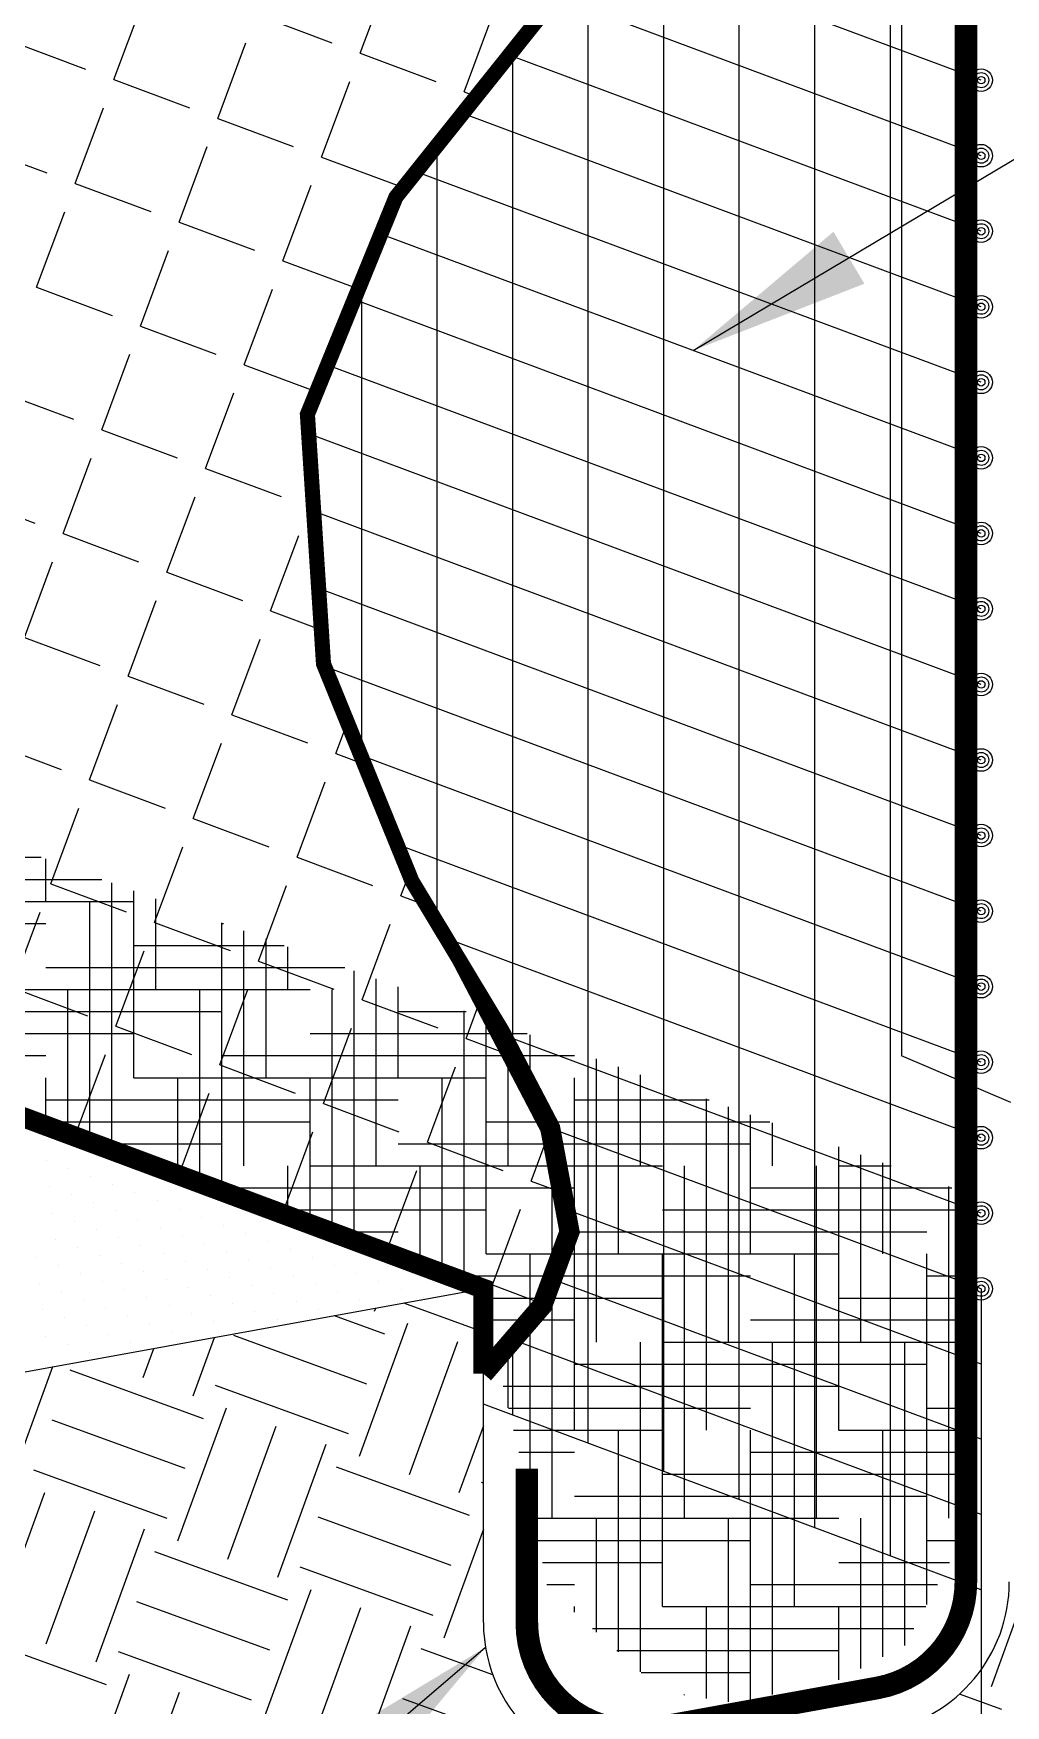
# Paper-space layout 'ECDetails' of a CAD drawing. Extents: x -17.7 to 50.7, y 16.3 to 38.3.
# Drawn here: x -5.003 to -4.086, y 32.559 to 34.136 of the extents above; entities that cross this region are included whole.
import ezdxf

# ---------------------------------------------------------------- set-up
doc = ezdxf.new("R2010")
doc.units = 0
doc.header["$MEASUREMENT"] = 0
doc.layers.add('D-SILT-FENCE', color=7, linetype='Continuous')

# ---------------------------------------------------------------- blocks, each defined once
blk = doc.blocks.new('*X327')
at = {"color": 0}
for p, q in [((5.0438, 6.0458), (5.0438, 6.0458)), ((5.0732, 6.0351), (5.0732, 6.0351)), ((5.1026, 6.0244), (5.1026, 6.0244)), ((5.0478, 6.0111), (5.0478, 6.0111)), ((5.0772, 6.0004), (5.0772, 6.0004)), ((5.1319, 6.0137), (5.1319, 6.0137)), ((5.1613, 6.003), (5.1613, 6.003)), ((5.1066, 5.9897), (5.1066, 5.9897)), ((5.1359, 5.979), (5.1359, 5.979)), ((5.1907, 5.9923), (5.1907, 5.9923)), ((5.22, 5.9816), (5.22, 5.9816)), ((5.0518, 5.9763), (5.0518, 5.9763)), ((5.0812, 5.9657), (5.0812, 5.9657)), ((5.1105, 5.955), (5.1105, 5.955)), ((5.1653, 5.9683), (5.1653, 5.9683)), ((5.1946, 5.9576), (5.1946, 5.9576)), ((5.2494, 5.9709), (5.2494, 5.9709)), ((5.2788, 5.9603), (5.2788, 5.9603)), ((5.0558, 5.9416), (5.0558, 5.9416)), ((5.1399, 5.9443), (5.1399, 5.9443)), ((5.1693, 5.9336), (5.1693, 5.9336)), ((5.224, 5.9469), (5.224, 5.9469)), ((5.2534, 5.9362), (5.2534, 5.9362)), ((5.3081, 5.9496), (5.3081, 5.9496)), ((5.3375, 5.9389), (5.3375, 5.9389)), ((5.0852, 5.9309), (5.0852, 5.9309)), ((5.1145, 5.9203), (5.1145, 5.9203)), ((5.1986, 5.9229), (5.1986, 5.9229)), ((5.228, 5.9122), (5.228, 5.9122)), ((5.2827, 5.9255), (5.2827, 5.9255)), ((5.3121, 5.9149), (5.3121, 5.9149)), ((5.3668, 5.9282), (5.3668, 5.9282)), ((5.3962, 5.9175), (5.3962, 5.9175)), ((5.0598, 5.9069), (5.0598, 5.9069)), ((5.0892, 5.8962), (5.0892, 5.8962)), ((5.1439, 5.9096), (5.1439, 5.9096)), ((5.1733, 5.8989), (5.1733, 5.8989)), ((5.2026, 5.8882), (5.2026, 5.8882)), ((5.2574, 5.9015), (5.2574, 5.9015)), ((5.2867, 5.8908), (5.2867, 5.8908)), ((5.3415, 5.9042), (5.3415, 5.9042)), ((5.3708, 5.8935), (5.3708, 5.8935)), ((5.4256, 5.9068), (5.4256, 5.9068)), ((5.4549, 5.8961), (5.4549, 5.8961)), ((5.0344, 5.8829), (5.0344, 5.8829)), ((5.0638, 5.8722), (5.0638, 5.8722)), ((5.1185, 5.8855), (5.1185, 5.8855)), ((5.1479, 5.8749), (5.1479, 5.8749)), ((5.232, 5.8775), (5.232, 5.8775)), ((5.2614, 5.8668), (5.2614, 5.8668)), ((5.3161, 5.8802), (5.3161, 5.8802)), ((5.3455, 5.8695), (5.3455, 5.8695)), ((5.4002, 5.8828), (5.4002, 5.8828)), ((5.4296, 5.8721), (5.4296, 5.8721)), ((5.4843, 5.8854), (5.4843, 5.8854)), ((5.5137, 5.8748), (5.5137, 5.8748)), ((5.0384, 5.8482), (5.0384, 5.8482)), ((5.0932, 5.8615), (5.0932, 5.8615)), ((5.1225, 5.8508), (5.1225, 5.8508)), ((5.1773, 5.8642), (5.1773, 5.8642)), ((5.2066, 5.8535), (5.2066, 5.8535)), ((5.2907, 5.8561), (5.2907, 5.8561)), ((5.3201, 5.8454), (5.3201, 5.8454)), ((5.3748, 5.8588), (5.3748, 5.8588)), ((5.4042, 5.8481), (5.4042, 5.8481)), ((5.4589, 5.8614), (5.4589, 5.8614)), ((5.4883, 5.8507), (5.4883, 5.8507)), ((5.543, 5.8641), (5.543, 5.8641)), ((5.5724, 5.8534), (5.5724, 5.8534)), ((5.0678, 5.8375), (5.0678, 5.8375)), ((5.0972, 5.8268), (5.0972, 5.8268)), ((5.1519, 5.8402), (5.1519, 5.8402)), ((5.1813, 5.8295), (5.1813, 5.8295)), ((5.236, 5.8428), (5.236, 5.8428)), ((5.2654, 5.8321), (5.2654, 5.8321)), ((5.3495, 5.8348), (5.3495, 5.8348)), ((5.3788, 5.8241), (5.3788, 5.8241)), ((5.4336, 5.8374), (5.4336, 5.8374)), ((5.4629, 5.8267), (5.4629, 5.8267)), ((5.5177, 5.84), (5.5177, 5.84)), ((5.547, 5.8294), (5.547, 5.8294)), ((5.6018, 5.8427), (5.6018, 5.8427)), ((5.0424, 5.8135), (5.0424, 5.8135)), ((5.0718, 5.8028), (5.0718, 5.8028)), ((5.1265, 5.8161), (5.1265, 5.8161)), ((5.1559, 5.8054), (5.1559, 5.8054)), ((5.2106, 5.8188), (5.2106, 5.8188)), ((5.24, 5.8081), (5.24, 5.8081)), ((5.2947, 5.8214), (5.2947, 5.8214)), ((5.3241, 5.8107), (5.3241, 5.8107)), ((5.3535, 5.8), (5.3535, 5.8)), ((5.4082, 5.8134), (5.4082, 5.8134)), ((5.0464, 5.7788), (5.0464, 5.7788)), ((5.1012, 5.7921), (5.1012, 5.7921)), ((5.1305, 5.7814), (5.1305, 5.7814)), ((5.1853, 5.7948), (5.1853, 5.7948)), ((5.2146, 5.7841), (5.2146, 5.7841)), ((5.2694, 5.7974), (5.2694, 5.7974)), ((5.2987, 5.7867), (5.2987, 5.7867)), ((5.0758, 5.7681), (5.0758, 5.7681)), ((5.1051, 5.7574), (5.1051, 5.7574)), ((5.1599, 5.7707), (5.1599, 5.7707)), ((5.244, 5.7734), (5.244, 5.7734)), ((5.0504, 5.7441), (5.0504, 5.7441))]:
    blk.add_line(p, q, dxfattribs=at)
blk = doc.blocks.new('*X328')
at = {"color": 0}
for p, q in [((4.375, 6.3438), (4.4581, 6.3438)), ((4.4625, 6.3), (4.4625, 6.3422)), ((4.2875, 6.3219), (4.5184, 6.3219)), ((4.5281, 6.0515), (4.5281, 6.3184)), ((4.55, 6.125), (4.55, 6.3104)), ((4.2, 6.3), (4.55, 6.3)), ((4.5062, 6.0596), (4.5062, 6.3)), ((4.5719, 6.2125), (4.5719, 6.3025)), ((4.1125, 6.2781), (4.4625, 6.2781)), ((4.6375, 6.0111), (4.6375, 6.2787)), ((4.6375, 6.2781), (4.639, 6.2781)), ((4.6594, 6.0375), (4.6594, 6.2707)), ((4.6813, 6.125), (4.6813, 6.2628)), ((4.55, 6.2562), (4.6993, 6.2562)), ((4.7031, 6.2125), (4.7031, 6.2549)), ((4.4625, 6.2344), (4.7596, 6.2344)), ((4.7687, 5.9626), (4.7687, 6.2311)), ((4.375, 6.2125), (4.725, 6.2125)), ((4.4844, 6.0677), (4.4844, 6.2125)), ((4.6156, 6.0192), (4.6156, 6.2125)), ((4.7469, 5.9707), (4.7469, 6.2125)), ((4.7906, 6.0375), (4.7906, 6.2231)), ((4.8125, 6.125), (4.8125, 6.2152)), ((4.2875, 6.1906), (4.6375, 6.1906)), ((4.8125, 6.1906), (4.8802, 6.1906)), ((4.8781, 5.9221), (4.8781, 6.1914)), ((4.9, 5.95), (4.9, 6.1834)), ((4.2111, 6.1687), (4.55, 6.1687)), ((4.725, 6.1687), (4.9405, 6.1687)), ((4.9219, 6.0375), (4.9219, 6.1755)), ((4.9437, 6.125), (4.9437, 6.1676)), ((4.2702, 6.1469), (4.4625, 6.1469)), ((4.6375, 6.1469), (4.9875, 6.1469)), ((5.0094, 5.8625), (5.0094, 6.1438)), ((5.0312, 5.95), (5.0312, 6.1358)), ((5.0531, 6.0375), (5.0531, 6.1279)), ((4.4625, 6.0758), (4.4625, 6.125)), ((4.55, 6.125), (4.9, 6.125)), ((4.5938, 6.0273), (4.5938, 6.125)), ((4.725, 5.9787), (4.725, 6.125)), ((4.8563, 5.9302), (4.8563, 6.125)), ((4.9875, 5.775), (4.9875, 6.125)), ((4.4625, 6.1031), (4.8125, 6.1031)), ((4.9875, 6.1031), (5.1213, 6.1031)), ((5.1187, 5.775), (5.1187, 6.1041)), ((5.1406, 5.8625), (5.1406, 6.0961)), ((4.4477, 6.0812), (4.725, 6.0812)), ((4.9, 6.0812), (5.1816, 6.0812)), ((5.1625, 5.95), (5.1625, 6.0882)), ((5.1844, 6.0375), (5.1844, 6.0803)), ((4.5069, 6.0594), (4.6375, 6.0594)), ((4.8125, 6.0594), (5.1625, 6.0594)), ((5.25, 5.775), (5.25, 6.0564)), ((5.2719, 5.8625), (5.2719, 6.0485)), ((4.5719, 6.0354), (4.5719, 6.0375)), ((4.7031, 5.9868), (4.7031, 6.0375)), ((4.725, 6.0375), (5.075, 6.0375)), ((4.8344, 5.9383), (4.8344, 6.0375)), ((4.9656, 5.6875), (4.9656, 6.0375)), ((5.0969, 5.6875), (5.0969, 6.0375)), ((5.2281, 5.6875), (5.2281, 6.0375)), ((5.25, 6.0375), (5.3022, 6.0375)), ((5.2937, 5.95), (5.2937, 6.0406)), ((4.6375, 6.0156), (4.9875, 6.0156)), ((5.1625, 6.0156), (5.3625, 6.0156)), ((5.3594, 5.6875), (5.3594, 6.0168)), ((4.6844, 5.9937), (4.9, 5.9937)), ((5.075, 5.9937), (5.375, 5.9937)), ((4.7436, 5.9719), (4.8125, 5.9719)), ((4.9875, 5.9719), (5.3375, 5.9719)), ((4.8125, 5.9464), (4.8125, 5.95)), ((4.9, 5.95), (5.25, 5.95)), ((4.9437, 5.7023), (4.9437, 5.95)), ((5.075, 5.6), (5.075, 5.95)), ((5.2062, 5.6), (5.2062, 5.95)), ((5.3375, 5.602), (5.3375, 5.95)), ((4.8619, 5.9281), (5.1625, 5.9281)), ((5.3375, 5.9281), (5.3762, 5.9281)), ((4.8964, 5.9062), (5.075, 5.9062)), ((5.25, 5.9062), (5.3764, 5.9062)), ((4.9015, 5.8844), (4.9875, 5.8844)), ((5.1625, 5.8844), (5.3767, 5.8844)), ((4.9219, 5.7973), (4.9219, 5.8625)), ((5.0531, 5.5352), (5.0531, 5.8625)), ((5.075, 5.8625), (5.3769, 5.8625)), ((5.1844, 5.5125), (5.1844, 5.8625)), ((5.3156, 5.5613), (5.3156, 5.8625)), ((4.9875, 5.8406), (5.3375, 5.8406)), ((4.9169, 5.8187), (5.25, 5.8187)), ((4.922, 5.7969), (5.1625, 5.7969)), ((5.3375, 5.7969), (5.3775, 5.7969)), ((4.9271, 5.775), (5.075, 5.775)), ((5.0312, 5.5549), (5.0312, 5.775)), ((5.1625, 5.5021), (5.1625, 5.775)), ((5.25, 5.775), (5.3777, 5.775)), ((5.2937, 5.5499), (5.2937, 5.775)), ((4.9322, 5.7531), (4.9875, 5.7531)), ((5.1625, 5.7531), (5.3779, 5.7531)), ((5.075, 5.7312), (5.3782, 5.7312)), ((4.9875, 5.7094), (5.3375, 5.7094)), ((4.9468, 5.6875), (5.25, 5.6875)), ((5.0094, 5.5746), (5.0094, 5.6875)), ((5.1406, 5.5054), (5.1406, 5.6875)), ((5.2719, 5.5385), (5.2719, 5.6875)), ((4.9513, 5.6656), (5.1625, 5.6656)), ((5.3375, 5.6656), (5.3718, 5.6656)), ((4.9558, 5.6437), (5.075, 5.6437)), ((5.25, 5.6437), (5.36, 5.6437)), ((4.9603, 5.6219), (4.9875, 5.6219)), ((5.1625, 5.6219), (5.3482, 5.6219)), ((4.9875, 5.5943), (4.9875, 5.6)), ((5.075, 5.6), (5.3364, 5.6)), ((5.1187, 5.5087), (5.1187, 5.6)), ((5.25, 5.527), (5.25, 5.6)), ((5.0055, 5.5781), (5.3247, 5.5781)), ((5.0297, 5.5562), (5.25, 5.5562)), ((5.054, 5.5344), (5.1625, 5.5344)), ((5.0969, 5.512), (5.0969, 5.5125))]:
    blk.add_line(p, q, dxfattribs=at)
blk = doc.blocks.new('*X329')
at = {"color": 0}
for p, q in [((4.7749, 7.1421), (4.8028, 7.2171)), ((4.5303, 7.1159), (4.5583, 7.1909)), ((4.6718, 7.1806), (4.7468, 7.1526)), ((4.878, 7.1037), (4.9059, 7.1787)), ((4.4273, 7.1543), (4.5022, 7.1264)), ((4.6334, 7.0775), (4.6614, 7.1525)), ((4.7749, 7.1421), (4.8499, 7.1142)), ((4.5303, 7.1159), (4.6053, 7.088)), ((4.7365, 7.0391), (4.7644, 7.114)), ((4.878, 7.1037), (4.8901, 7.0992)), ((4.4919, 7.0128), (4.5199, 7.0878)), ((4.6334, 7.0775), (4.7084, 7.0496)), ((4.8643, 7.0669), (4.8675, 7.0756)), ((4.3888, 7.0512), (4.4638, 7.0233)), ((4.595, 6.9744), (4.6229, 7.0494)), ((4.7365, 7.0391), (4.8115, 7.0111)), ((4.4919, 7.0128), (4.5669, 6.9849)), ((4.6981, 6.936), (4.726, 7.011)), ((4.4535, 6.9098), (4.4814, 6.9847)), ((4.595, 6.9744), (4.67, 6.9465)), ((4.5566, 6.8713), (4.5845, 6.9463)), ((4.6981, 6.936), (4.773, 6.9081)), ((4.4535, 6.9098), (4.5285, 6.8818)), ((4.6597, 6.8329), (4.6876, 6.9079)), ((4.5566, 6.8713), (4.6315, 6.8434)), ((4.5182, 6.7683), (4.5461, 6.8432)), ((4.6597, 6.8329), (4.7316, 6.8061)), ((4.4151, 6.8067), (4.4901, 6.7787)), ((4.6212, 6.7299), (4.6492, 6.8048)), ((4.5182, 6.7683), (4.5931, 6.7403)), ((4.4798, 6.6652), (4.5077, 6.7402)), ((4.6212, 6.7299), (4.6962, 6.7019)), ((4.3767, 6.7036), (4.4516, 6.6757)), ((4.5828, 6.6268), (4.6108, 6.7017)), ((4.7243, 6.6914), (4.7277, 6.7006)), ((4.7243, 6.6914), (4.7284, 6.6899)), ((4.4798, 6.6652), (4.5547, 6.6373)), ((4.6859, 6.5884), (4.7138, 6.6633)), ((4.4413, 6.5621), (4.4693, 6.6371)), ((4.5828, 6.6268), (4.6578, 6.5988)), ((4.5444, 6.5237), (4.5723, 6.5987)), ((4.6859, 6.5884), (4.7362, 6.5696)), ((4.4413, 6.5621), (4.5163, 6.5342)), ((4.6475, 6.4853), (4.6754, 6.5603)), ((4.5444, 6.5237), (4.6194, 6.4958)), ((4.506, 6.4206), (4.5339, 6.4956)), ((4.6475, 6.4853), (4.7224, 6.4574)), ((4.7506, 6.4469), (4.7621, 6.4777)), ((4.4029, 6.459), (4.4779, 6.4311)), ((4.6091, 6.3822), (4.637, 6.4572)), ((4.7506, 6.4469), (4.7789, 6.4363)), ((4.506, 6.4206), (4.581, 6.3927)), ((4.7121, 6.3438), (4.7401, 6.4188)), ((4.4676, 6.3176), (4.4955, 6.3925)), ((4.6091, 6.3822), (4.684, 6.3543)), ((4.5707, 6.2791), (4.5986, 6.3541)), ((4.7121, 6.3438), (4.7871, 6.3159)), ((4.8152, 6.3054), (4.8233, 6.3272)), ((4.4676, 6.3176), (4.5425, 6.2896)), ((4.6737, 6.2407), (4.7017, 6.3157)), ((4.8152, 6.3054), (4.8409, 6.2958)), ((4.4292, 6.2145), (4.4571, 6.2894)), ((4.5707, 6.2791), (4.6456, 6.2512)), ((4.7768, 6.2023), (4.8047, 6.2773)), ((4.5322, 6.1761), (4.5602, 6.251)), ((4.6737, 6.2407), (4.7487, 6.2128)), ((4.4292, 6.2145), (4.5041, 6.1865)), ((4.6353, 6.1377), (4.6633, 6.2126)), ((4.7768, 6.2023), (4.8518, 6.1744)), ((4.8799, 6.1639), (4.8953, 6.2053)), ((4.5322, 6.1761), (4.6072, 6.1481)), ((4.7384, 6.0992), (4.7663, 6.1742)), ((4.8799, 6.1639), (4.9259, 6.1467)), ((4.4938, 6.073), (4.5218, 6.148)), ((4.6353, 6.1377), (4.7103, 6.1097)), ((4.8415, 6.0608), (4.8694, 6.1358)), ((4.3907, 6.1114), (4.4657, 6.0835)), ((4.5969, 6.0346), (4.6248, 6.1095)), ((4.7384, 6.0992), (4.8133, 6.0713)), ((4.4938, 6.073), (4.5688, 6.0451)), ((4.7, 5.9962), (4.7279, 6.0711)), ((4.8415, 6.0608), (4.9164, 6.0329)), ((4.9445, 6.0224), (4.9637, 6.0738)), ((4.5969, 6.0346), (4.6719, 6.0066)), ((4.803, 5.9577), (4.831, 6.0327)), ((4.9445, 6.0224), (4.9754, 6.0109)), ((4.7, 5.9962), (4.7749, 5.9682)), ((4.9061, 5.9193), (4.9341, 5.9943)), ((4.803, 5.9577), (4.878, 5.9298)), ((4.9061, 5.9193), (4.9563, 5.9006))]:
    blk.add_line(p, q, dxfattribs=at)
blk = doc.blocks.new('*X326')
at = {"color": 0}
for p, q in [((5.6268, 5.7837), (5.5213, 5.8221)), ((5.4963, 5.7813), (5.4298, 5.8055)), ((5.4837, 5.8153), (5.4823, 5.8114)), ((5.4722, 5.7152), (5.2961, 5.7794)), ((5.5263, 5.7953), (5.4622, 5.6191)), ((5.19, 5.762), (5.1759, 5.7233)), ((5.2701, 5.7765), (5.242, 5.6993)), ((5.5924, 5.7713), (5.5283, 5.5951)), ((5.0564, 5.7378), (5.0016, 5.5872)), ((5.256, 5.6692), (5.0798, 5.7334)), ((5.1098, 5.7474), (5.1098, 5.7474)), ((5.4482, 5.6492), (5.272, 5.7133)), ((5.2319, 5.6032), (5.0557, 5.6673)), ((5.286, 5.6833), (5.2219, 5.5071)), ((5.3521, 5.6592), (5.288, 5.483)), ((5.6268, 5.6601), (5.5943, 5.571)), ((5.4182, 5.6352), (5.354, 5.459)), ((5.2079, 5.5371), (5.0317, 5.6012)), ((5.6084, 5.541), (5.4322, 5.6051)), ((5.6268, 5.5842), (5.6244, 5.585)), ((5.0457, 5.5712), (4.9816, 5.395)), ((5.1118, 5.5471), (5.0476, 5.371)), ((5.5843, 5.4749), (5.4081, 5.539)), ((5.1778, 5.5231), (5.1137, 5.3469)), ((5.6268, 5.523), (5.5743, 5.3788)), ((5.368, 5.4289), (5.1918, 5.4931)), ((6.3632, 5.4907), (6.2991, 5.3145)), ((5.5603, 5.4088), (5.3841, 5.473)), ((5.344, 5.3629), (5.1678, 5.427)), ((5.3981, 5.4429), (5.3339, 5.2667)), ((5.4641, 5.4189), (5.4, 5.2427)), ((5.1277, 5.3169), (4.9515, 5.381)), ((5.5302, 5.3948), (5.4661, 5.2186)), ((5.3199, 5.2968), (5.1437, 5.3609)), ((5.6391, 5.3303), (5.5442, 5.3648)), ((5.1578, 5.3309), (5.0936, 5.1547)), ((5.2238, 5.3068), (5.1597, 5.1306)), ((5.6964, 5.2346), (5.5202, 5.2987)), ((6.3131, 5.2845), (6.2572, 5.3048))]:
    blk.add_line(p, q, dxfattribs=at)
blk = doc.blocks.new('A$C034D5182')
at = {"layer": 'D-SILT-FENCE', "color": 5}
for p, q in [((4.7778, 7.3197), (4.7778, 5.7851)), ((4.7669, 5.2885), (4.7669, 7.3027)), ((4.6919, 5.3164), (4.6919, 7.2103)), ((4.6169, 5.3444), (4.6169, 7.1328)), ((4.5419, 5.3723), (4.5419, 7)), ((4.5711, 6.4853), (5.3578, 6.9538)), ((4.8571, 6.7537), (4.4781, 6.8949)), ((4.4669, 5.4003), (4.4669, 6.8766)), ((4.8571, 6.6787), (4.4346, 6.8362)), ((4.8571, 6.6037), (4.3884, 6.7784)), ((4.3919, 5.7843), (4.3919, 6.7828)), ((4.8571, 6.5287), (4.3422, 6.7206)), ((4.3169, 5.9168), (4.3169, 6.689)), ((4.8571, 6.4537), (4.296, 6.6628)), ((4.8571, 6.4537), (4.296, 6.6628)), ((4.8571, 6.3787), (4.2609, 6.6009)), ((4.2419, 6.081), (4.2419, 6.5543)), ((4.8571, 6.3037), (4.2344, 6.5358)), ((4.8571, 6.2287), (4.2079, 6.4706)), ((4.8571, 6.1537), (4.1893, 6.4026)), ((4.8571, 6.0787), (4.1942, 6.3257)), ((4.8571, 6.0037), (4.1992, 6.2489)), ((4.8571, 5.9287), (4.205, 6.1717)), ((4.8571, 5.8537), (4.241, 6.0833)), ((4.8571, 5.7787), (4.277, 5.9949)), ((4.8571, 5.7037), (4.3261, 5.9016)), ((4.8571, 5.6287), (4.3843, 5.8049)), ((4.8865, 5.7388), (4.7778, 5.7851)), ((4.8571, 5.5537), (4.4291, 5.7132)), ((4.8571, 5.479), (4.4441, 5.6329)), ((4.8571, 5.4043), (4.4308, 5.5631)), ((4.8571, 5.5537), (4.8571, 5.1153)), ((4.3919, 5.4282), (4.3919, 5.5031)), ((4.8571, 5.3296), (4.3919, 5.503)), ((4.8571, 5.2548), (4.3628, 5.4391)), ((4.3648, 5.1976), (3.3627, 4.3388))]:
    blk.add_line(p, q, dxfattribs=at)
at = {"layer": 'D-SILT-FENCE', "color": 6}
for p, q in [((4.3628, 5.5537), (1.9736, 6.4441)), ((4.3628, 5.5537), (3.8571, 5.4619)), ((4.3628, 5.2223), (4.3628, 5.5537))]:
    blk.add_line(p, q, dxfattribs=at)
blk.add_lwpolyline([(4.3628, 5.4693, 0.02, 0.02, 0), (4.4211, 5.5368, 0.02, 0.02, 0), (4.4483, 5.6103, 0.02, 0.02, 0), (4.4291, 5.7132, 0.02, 0.02, 0), (4.3604, 5.8446, 0.015, 0.015, 0), (4.2918, 5.9585, 0.015, 0.015, 0), (4.204, 6.1742, 0.015, 0.015, 0), (4.188, 6.4219, 0.015, 0.015, 0), (4.2759, 6.6376, 0.015, 0.015, 0), (4.4675, 6.8774, 0.015, 0.015, 0), (4.6032, 7.1011, 0.015, 0.015, 0), (4.8196, 7.3676, 0.015, 0.015, 0), (2.6661, 8.1703, 0.015, 0.015, 0)], format="xyseb", dxfattribs=at)
at = {"layer": 'D-SILT-FENCE', "color": 6, "const_width": 0.0225}
blk.add_lwpolyline([(4.4059, 5.3751), (4.4059, 5.2223, 0.467821), (4.5319, 5.1171), (4.7541, 5.1574, 0.362564), (4.8419, 5.2626), (4.8419, 7.3696)], format="xyb", dxfattribs=at)
at = {"layer": 'D-SILT-FENCE', "color": 6, "const_width": 0.02}
blk.add_lwpolyline([(2.6554, 6.19), (4.3628, 5.5537), (4.3628, 5.4693)], dxfattribs=at)
at = {"layer": 'D-SILT-FENCE', "color": 8}
for centre, radius in [((4.8571, 6.7537), 0.0112), ((4.8571, 6.7537), 0.0075), ((4.8571, 6.7537), 0.00375), ((4.8571, 6.6787), 0.0112), ((4.8571, 6.6787), 0.0075), ((4.8571, 6.6787), 0.00375), ((4.8571, 6.6037), 0.0112), ((4.8571, 6.6037), 0.0075), ((4.8571, 6.6037), 0.00375), ((4.8571, 6.5287), 0.0112), ((4.8571, 6.5287), 0.0075), ((4.8571, 6.5287), 0.00375), ((4.8571, 6.4537), 0.0112), ((4.8571, 6.4537), 0.0075), ((4.8571, 6.4537), 0.00375), ((4.8571, 6.3787), 0.0112), ((4.8571, 6.3787), 0.0075), ((4.8571, 6.3787), 0.00375), ((4.8571, 6.3037), 0.0112), ((4.8571, 6.3037), 0.0075), ((4.8571, 6.3037), 0.00375), ((4.8571, 6.2287), 0.0112), ((4.8571, 6.2287), 0.0075), ((4.8571, 6.2287), 0.00375), ((4.8571, 6.1537), 0.0112), ((4.8571, 6.1537), 0.0075), ((4.8571, 6.1537), 0.00375), ((4.8571, 6.0787), 0.0112), ((4.8571, 6.0787), 0.0075), ((4.8571, 6.0787), 0.00375), ((4.8571, 6.0037), 0.0112), ((4.8571, 6.0037), 0.0075), ((4.8571, 6.0037), 0.00375), ((4.8571, 5.9287), 0.0112), ((4.8571, 5.9287), 0.0075), ((4.8571, 5.9287), 0.00375), ((4.8571, 5.8537), 0.0112), ((4.8571, 5.8537), 0.0075), ((4.8571, 5.8537), 0.00375), ((4.8571, 5.7787), 0.0112), ((4.8571, 5.7787), 0.0075), ((4.8571, 5.7787), 0.00375), ((4.8571, 5.7037), 0.0112), ((4.8571, 5.7037), 0.0075), ((4.8571, 5.7037), 0.00375), ((4.8571, 5.6287), 0.0112), ((4.8571, 5.6287), 0.0075), ((4.8571, 5.6287), 0.00375), ((4.8571, 5.5537), 0.0112), ((4.8571, 5.5537), 0.0075), ((4.8571, 5.5537), 0.00375)]:
    blk.add_circle(centre, radius, dxfattribs=at)
at = {"layer": 'D-SILT-FENCE', "color": 6}
for centre, start, end in [((4.735, 5.2626), 280.2848, 0), ((4.5128, 5.2223), 180, 280.2848)]:
    blk.add_arc(centre, 0.15, start, end, dxfattribs=at)
at = {"layer": 'D-SILT-FENCE', "color": 5}
for points in [[(4.7411, 6.5516), (4.7104, 6.6032), (4.5711, 6.4853)], [(4.2086, 5.1033), (4.2477, 5.0577), (4.3648, 5.1976)]]:
    blk.add_solid(points, dxfattribs=at)
at = {"layer": 'D-SILT-FENCE', "color": 6}
blk.add_blockref('*X329', (-0.5344, -0.3617), dxfattribs=at)
at = {"layer": 'D-SILT-FENCE', "color": 6, "xscale": 0.75, "yscale": 0.75, "zscale": 0.75}
blk.add_blockref('*X327', (0.1427, 1.1727), dxfattribs=at)
at = {"layer": 'D-SILT-FENCE', "color": 8}
blk.add_blockref('*X328', (-0.5344, -0.3617), dxfattribs=at)
at = {"layer": 'D-SILT-FENCE', "color": 8, "xscale": 0.75, "yscale": 0.75, "zscale": 0.75}
blk.add_blockref('*X326', (0.1427, 1.1727), dxfattribs=at)

psp = doc.layouts.new('ECDetails')

# ---------------------------------------------------------------- block references
at = {"color": 3, "xscale": 0.95, "yscale": 0.95, "zscale": 0.95}
psp.add_blockref('A$C034D5182', (-8.7234, 27.6759), dxfattribs=at)

doc.saveas('drawing.dxf')
